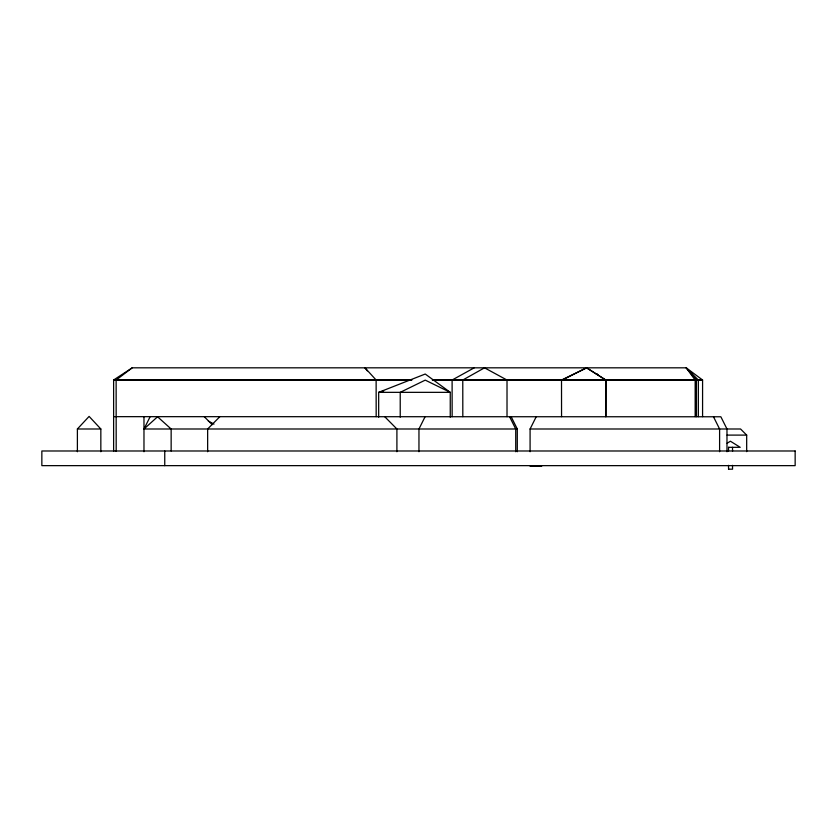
<?xml version="1.0" encoding="UTF-8"?>
<svg xmlns="http://www.w3.org/2000/svg" width="837" height="837" viewBox="0 0 837 837"><rect width="100%" height="100%" fill="white"/><g stroke="black" fill="none" stroke-linecap="round" stroke-linejoin="round"><path stroke-width="1.26" d="M207.471 428.994L143.995 428.994L150.105 416.774M425.06 416.774L418.96 428.994L418.96 451.739M530.083 451.739L530.083 428.994L536.193 416.774M77.391 451.739L77.391 428.994L89.109 416.407L100.838 428.994L100.838 451.739M207.649 451.739L207.649 428.994L219.754 416.774M143.995 428.994L157.565 416.774L171.146 428.994L171.146 450.986M702.578 416.659L702.578 380.008L686.214 367.82L132.215 367.82L116.134 380.029L116.186 451.457M132.215 367.82L113.57 380.029L411.919 380.029L113.623 380.008L113.623 451.457M727.144 443.244L730.408 441.214L740.201 447.314L728.504 447.314M474.223 367.82L452.106 380.029L452.147 416.659M563.479 379.454L586.591 367.82L605.842 380.029L605.779 416.659M383.702 391.025L378.669 392.344L378.669 417.171M432.708 380.008L702.578 380.008L432.3 380.061M113.623 416.659L720.866 416.774L726.976 428.994L726.976 451.739M77.391 428.994L100.838 428.994M207.649 428.994L517.287 428.994L517.287 451.739M530.083 428.994L740.567 428.994L746.677 435.104L746.677 451.645M727.091 435.104L746.677 435.104M530.072 466.188L541.717 466.188M728.504 469.18L732.563 469.18L732.501 465.33M208.319 421.053L214 424.108M506.971 380.029L484.529 367.82L462.777 380.029L462.819 416.659M596.216 373.605L598.35 374.892M596.394 373.919L598.57 375.279M605.726 380.029L586.591 367.82L561.512 380.029L561.554 416.659M204.333 416.774L212.19 424.631M384.8 416.774L396.905 428.994L396.905 451.739M695.128 380.029L686.214 367.82L698.299 380.029M686.214 367.82L696.394 380.029L696.436 416.659M367.328 370.864L364.995 367.82L376.127 380.029L376.179 416.659M713.49 416.774L719.6 428.994L719.6 451.739M511.177 416.774L517.287 428.994M509.618 416.774L515.728 428.994L515.728 451.739M732.501 447.314L732.563 451.174M728.577 447.314L728.504 451.174M728.504 465.33L728.577 469.18M698.351 380.008L698.351 416.659M695.17 380.008L695.17 416.659M605.894 380.008L605.894 416.659M507.013 380.008L507.013 416.659M450.254 417.171L450.254 392.344L425.238 374.024L378.669 392.344L450.254 392.344L425.238 380.124L400.222 392.344L400.222 417.171M164.753 450.986L164.753 465.644M143.974 416.774L143.974 451.739M795.15 450.986L41.85 450.986L41.85 465.644L795.15 465.644L795.15 450.986"/></g></svg>
